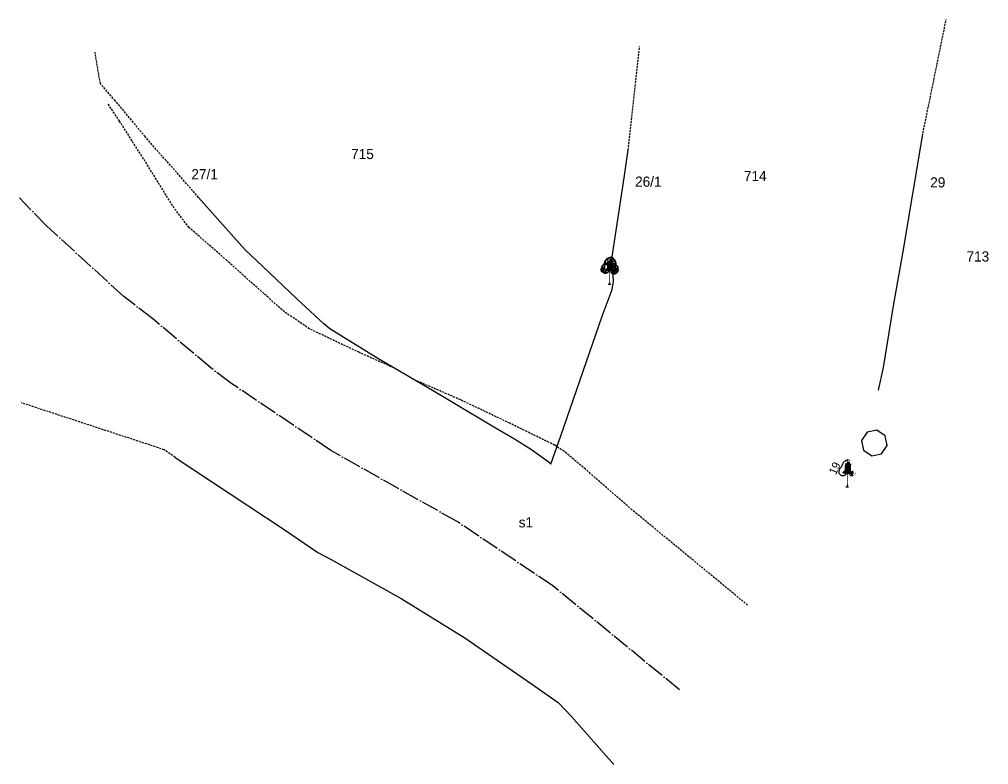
# Model space of a CAD drawing. Header units: millimetres. Extents: x -1419336 to 38707697, y -75591640 to 81.
# Drawn here: x -0.5 to 237.9, y -1361.7 to -1178.4 of the extents above; entities that cross this region are included whole.
import ezdxf

# ---------------------------------------------------------------- set-up
doc = ezdxf.new("R2010")
doc.units = ezdxf.units.MM
for name, pattern in [('04b018', [5.49, 4.32, -0.54, 0.09, -0.54]), ('ACAD_ISO02W100', [15, 12, -3]), ('DASHED', [0.75, 0.5, -0.25])]:
    doc.linetypes.add(name, pattern=pattern)
for name, color, linetype in [('Line_River', 5, 'Continuous'), ('Sym_Traverse_Stone', 5, 'Continuous'), ('Sym_Tree', 92, 'Continuous'), ('Text_Traverse_Stone_No', 1, 'Continuous')]:
    doc.layers.add(name, color=color, linetype=linetype)
for name, color, linetype, lineweight in [('Line_Vahivat', 250, 'ACAD_ISO02W100', 25), ('Poly_Survey_Bndry', 250, 'Continuous', 30), ('Poly_Village_Bndry', 250, 'Continuous', 30), ('Text_Survey_No', 250, 'Continuous', 0)]:
    doc.layers.add(name, color=color, linetype=linetype, lineweight=lineweight)
doc.layers.add('Text_Chalta_No', color=5, linetype='Continuous', lineweight=0, true_color=0x0000ff)
doc.styles.get("Standard").update_dxf_attribs({"font": 'SakalBharati.ttf'})

msp = doc.modelspace()

# ---------------------------------------------------------------- linework, layer by layer
at = {"layer": 'Line_River', "linetype": '04b018'}
msp.add_lwpolyline([(161.85, -1343.31), (130.71, -1317.77), (107.17, -1301.95), (76.06, -1284.41), (51.47, -1267.84), (46.53, -1264.1), (32.28, -1252.03), (25.16, -1246.56), (6.12, -1229.16), (-0.55, -1222.27)], dxfattribs=at)
at = {"layer": 'Line_Vahivat', "linetype": 'DASHED'}
for points in [[(91.59, -1264.14), (83.09, -1260.34), (70.83, -1254.51), (64.64, -1250.33), (50.51, -1237.73), (41.18, -1229.6), (37.51, -1224.78), (30.38, -1213.3), (24.09, -1203.4), (21.21, -1199.1)], [(178.62, -1322.5), (150.15, -1299.03), (138.73, -1289.05), (133.45, -1284.65), (131.12, -1283.14), (120.11, -1277.73), (108.04, -1272.01), (101.26, -1269.06), (96.22, -1266.88)]]:
    msp.add_lwpolyline(points, dxfattribs=at)
at = {"layer": 'Poly_Survey_Bndry', "linetype": 'DASHED'}
for points in [[(221.6, -1207.11), (227.47, -1178.37)], [(149.22, -1210.5), (152.03, -1185.07)], [(43.53, -1222.17), (30.38, -1207.22), (23.04, -1198.36), (19.37, -1194.17), (18.06, -1186.46)], [(37.75, -1286.13), (35.07, -1284.25), (0, -1272.73)]]:
    msp.add_lwpolyline(points, dxfattribs=at)
at = {"layer": 'Poly_Survey_Bndry'}
for points in [[(210.84, -1269.56), (212.08, -1264.01), (214.52, -1248.87), (216.86, -1235.51), (221.6, -1207.11)], [(130.21, -1287.78), (132.63, -1280.8), (142.83, -1251.36), (145.29, -1244.79), (145.61, -1242.76), (145.25, -1236.8), (148.23, -1217.39), (149.22, -1210.5)], [(130.21, -1287.78), (129.83, -1287.5), (125.45, -1284.32), (121.26, -1281.66), (116.19, -1278.67), (105.32, -1272.2), (101.07, -1269.72), (93.34, -1265.2), (87.67, -1261.77), (75.8, -1254.51), (74.35, -1253.31), (67.68, -1247.1), (59.35, -1239.18), (55, -1235.04), (52.84, -1232.69), (43.53, -1222.17)]]:
    msp.add_lwpolyline(points, dxfattribs=at)
at = {"layer": 'Poly_Village_Bndry'}
msp.add_lwpolyline([(37.75, -1286.13), (64.58, -1303.91), (72.84, -1309.53), (76.16, -1311.27), (93.37, -1320.86), (109.06, -1330.52), (119.37, -1337.68), (125.41, -1341.88), (132, -1346.46), (135.28, -1349.86), (145.69, -1361.74)], dxfattribs=at)
at = {"layer": 'Sym_Traverse_Stone'}
msp.add_lwpolyline([(212.94, -1283.24), (212.46, -1280.83), (210.43, -1279.46), (208.02, -1279.93), (206.65, -1281.97), (207.12, -1284.38), (209.16, -1285.75), (211.57, -1285.28)], close=True, dxfattribs=at)
at = {"layer": 'Sym_Tree'}
for p, q in [((144.91, -1236.94), (144.68, -1236.96)), ((144.33, -1243.54), (144.96, -1243.54)), ((203.39, -1286.76), (203.17, -1286.78)), ((202.81, -1293.36), (203.45, -1293.36))]:
    msp.add_line(p, q, dxfattribs=at)
at = {"layer": 'Sym_Tree', "color": 82, "const_width": 0.8}
for points in [[(144.37, -1240.31), (144.47, -1237.77)], [(144.46, -1240.33), (144.56, -1237.78)], [(144.79, -1239.95), (144.89, -1237.4)], [(145.12, -1240.38), (145.22, -1237.83)], [(143.73, -1239.73), (144.06, -1240.2)], [(144.23, -1239.84), (144.57, -1240.31)], [(146.01, -1239.95), (145.53, -1240.27)], [(145.64, -1239.75), (145.97, -1240.22)], [(202.86, -1290.13), (202.95, -1287.59)], [(202.94, -1290.15), (203.04, -1287.6)], [(203.28, -1289.77), (203.38, -1287.22)], [(203.6, -1290.2), (203.7, -1287.65)], [(202.21, -1289.54), (202.55, -1290.02)], [(202.72, -1289.66), (203.05, -1290.13)], [(204.5, -1289.77), (204.01, -1290.09)], [(204.13, -1289.57), (204.46, -1290.04)]]:
    msp.add_lwpolyline(points, dxfattribs=at)
at = {"layer": 'Sym_Tree', "color": 34}
for points in [[(144.68, -1243.54, 0.48, 0.16, 0), (144.68, -1242.9, 0.16, 0.16, 0), (144.68, -1240.29, 0.16, 0.16, 0)], [(203.17, -1293.36, 0.48, 0.16, 0), (203.17, -1292.72, 0.16, 0.16, 0), (203.17, -1290.11, 0.16, 0.16, 0)]]:
    msp.add_lwpolyline(points, format="xyseb", dxfattribs=at)
at = {"layer": 'Sym_Tree', "color": 82}
for points in [[(144.47, -1240.4), (144.32, -1240.56), (144.09, -1240.8), (143.66, -1240.9), (143.28, -1240.88), (142.95, -1240.56), (142.5, -1240.17), (142.71, -1239.58), (142.71, -1239), (143.39, -1238.66), (143.4, -1237.86), (143.91, -1237.35), (144.31, -1237), (144.59, -1236.97), (144.68, -1236.96)], [(202.95, -1290.22), (202.8, -1290.38), (202.58, -1290.62), (202.15, -1290.72), (201.77, -1290.7), (201.44, -1290.38), (200.99, -1289.99), (201.19, -1289.4), (201.2, -1288.82), (201.87, -1288.48), (201.89, -1287.68), (202.4, -1287.17), (202.79, -1286.82), (203.07, -1286.78), (203.17, -1286.78)]]:
    msp.add_open_spline(points, degree=3, knots=[0, 0, 0, 0, 0.357151, 0.545743, 0.741494, 0.970117, 1.319935, 1.641608, 1.935314, 2.250626, 2.755061, 3.137005, 3.457298, 3.618487, 3.618487, 3.618487, 3.618487], dxfattribs=at)
at = {"layer": 'Sym_Tree', "color": 82, "start_tangent": (144.682092, -1243.540686), "end_tangent": (144.682092, -1243.540686)}
msp.add_spline([(144.91, -1240.4), (145.33, -1240.86), (145.64, -1240.99), (145.99, -1240.99), (146.34, -1240.79), (146.78, -1240.36), (146.79, -1239.8), (146.73, -1239.28), (146.38, -1238.85), (146.17, -1237.99), (145.82, -1237.42), (145.4, -1237.04), (144.91, -1236.94)], degree=3, dxfattribs=at)
at = {"layer": 'Sym_Tree', "color": 82}
for points in [[(143.7, -1237.55), (143.54, -1237.82), (143.46, -1238.1), (143.4, -1238.35)], [(144.69, -1236.96), (143.99, -1237.29), (143.7, -1237.55), (143.54, -1237.82)], [(143.61, -1237.85), (143.57, -1237.84), (143.85, -1237.46), (143.99, -1237.29)], [(143.79, -1237.55), (143.76, -1237.51), (143.68, -1237.65), (143.7, -1237.69)], [(143.68, -1237.65), (143.7, -1237.69), (143.73, -1237.6), (143.79, -1237.55)], [(143.85, -1237.46), (143.99, -1237.29), (143.7, -1237.55), (143.85, -1237.46)], [(143.81, -1237.94), (143.7, -1237.69), (143.77, -1237.55), (144.1, -1237.35)], [(143.7, -1237.55), (143.85, -1237.46), (143.79, -1237.55), (143.76, -1237.51)], [(143.73, -1237.6), (143.79, -1237.55), (144.69, -1236.96), (144.49, -1236.98)], [(143.77, -1237.55), (144.1, -1237.35), (144.13, -1237.8), (143.78, -1237.63)], [(144.03, -1237.39), (144.1, -1237.35), (143.78, -1237.63), (143.78, -1237.58)], [(143.79, -1237.72), (144.13, -1237.8), (144.1, -1237.35), (144.81, -1237.07)], [(144.06, -1237.33), (143.88, -1237.44), (143.79, -1237.55), (144.06, -1237.33)], [(144.1, -1237.35), (143.88, -1237.44), (143.83, -1237.59), (143.87, -1237.62)], [(143.83, -1237.59), (143.87, -1237.62), (144.03, -1237.39), (144.1, -1237.35)], [(144.1, -1237.35), (144.81, -1237.07), (144.1, -1237.35), (143.88, -1237.44)], [(143.99, -1237.29), (144.28, -1237.16), (144.06, -1237.33), (143.88, -1237.44)], [(144.28, -1237.16), (144.31, -1237.05), (144.14, -1237.16), (143.99, -1237.29)], [(144.14, -1237.16), (143.99, -1237.29), (144.28, -1237.16), (144.17, -1237.16)], [(144.28, -1237.16), (144.17, -1237.16), (143.99, -1237.29), (144.28, -1237.16)], [(145.13, -1236.96), (144.56, -1237.34), (144.1, -1237.35), (144.69, -1236.96)], [(144.1, -1237.35), (144.69, -1236.96), (144.88, -1236.96), (144.76, -1237.1)], [(144.69, -1236.96), (144.49, -1236.98), (144.31, -1237.05), (144.14, -1237.16)], [(144.31, -1237.05), (144.14, -1237.16), (144.41, -1237.02), (144.49, -1236.98)], [(144.45, -1237.01), (144.41, -1237.02), (144.14, -1237.16), (144.28, -1237.16)], [(144.45, -1237.01), (144.28, -1237.16), (144.29, -1237.09), (144.14, -1237.16)], [(144.14, -1237.16), (144.28, -1237.16), (144.39, -1237.04), (144.41, -1237.03)], [(144.29, -1237.09), (144.14, -1237.16), (144.28, -1237.16), (144.31, -1237.05)], [(144.24, -1237.55), (144.51, -1237.33), (145.13, -1236.96), (145.29, -1237.82)], [(144.54, -1237.4), (144.56, -1237.34), (144.24, -1237.55), (144.51, -1237.33)], [(144.39, -1237.04), (144.39, -1237.04), (144.45, -1237.01), (144.28, -1237.16)], [(144.39, -1237.04), (144.41, -1237.03), (144.3, -1237.05), (144.28, -1237.16)], [(144.3, -1237.05), (144.28, -1237.16), (144.41, -1237.03), (144.37, -1237.05)], [(144.41, -1237.02), (144.49, -1236.98), (144.3, -1237.05), (144.49, -1236.98)], [(144.3, -1237.05), (144.49, -1236.98), (144.45, -1237.01), (144.41, -1237.02)], [(144.41, -1237.03), (144.37, -1237.05), (144.39, -1237.04)], [(145.13, -1236.96), (145.29, -1237.82), (144.57, -1237.8), (144.54, -1237.35)], [(145.49, -1237.09), (145.32, -1237.01), (144.54, -1237.35), (144.55, -1237.39)], [(144.54, -1237.35), (144.55, -1237.39), (144.56, -1237.34)], [(144.56, -1237.34), (144.56, -1237.34), (144.54, -1237.4), (144.56, -1237.34)], [(144.57, -1237.8), (144.54, -1237.35), (145.29, -1237.82), (144.57, -1237.8)], [(144.69, -1236.96), (144.91, -1236.94), (145.13, -1236.96), (144.56, -1237.34)], [(144.88, -1236.96), (144.76, -1237.1), (144.62, -1237.14), (144.73, -1237.04)], [(144.62, -1237.14), (144.73, -1237.04), (144.76, -1237.1), (144.62, -1237.14)], [(144.76, -1237.1), (144.62, -1237.14), (144.65, -1237.08), (144.73, -1237.04)], [(144.63, -1237.14), (144.65, -1237.08), (144.73, -1237.04), (144.68, -1236.96)], [(144.73, -1237.04), (144.68, -1236.96), (144.88, -1236.96), (144.73, -1237.04)], [(144.88, -1236.96), (144.73, -1237.04), (144.91, -1236.94), (145.13, -1236.96)], [(145.94, -1237.66), (145.7, -1237.41), (145.13, -1236.96), (144.85, -1237.79)], [(145.13, -1236.96), (144.85, -1237.79), (145.58, -1237.87), (145.66, -1237.42)], [(145.58, -1237.87), (145.66, -1237.42), (144.85, -1237.79), (145.58, -1237.87)], [(144.95, -1237.06), (144.88, -1237.01), (145.06, -1237.1), (144.88, -1237.01)], [(145.06, -1237.1), (144.88, -1237.01), (144.91, -1237.04), (144.95, -1237.06)], [(144.91, -1236.94), (145.13, -1236.96), (145.39, -1237.06), (145.32, -1237.01)], [(144.96, -1237.06), (144.99, -1237.09), (144.97, -1237.08)], [(145.92, -1237.83), (145.58, -1237.87), (145.66, -1237.42), (144.99, -1237.05)], [(145.66, -1237.42), (144.99, -1237.05), (145.66, -1237.42), (145.87, -1237.54)], [(145.13, -1236.96), (145.78, -1237.38), (146.03, -1237.67), (146.16, -1237.96)], [(145.99, -1237.71), (145.94, -1237.66), (145.13, -1236.96), (145.32, -1237.01)], [(145.13, -1236.96), (145.32, -1237.01), (145.5, -1237.1), (145.65, -1237.23)], [(145.5, -1237.1), (145.65, -1237.23), (145.39, -1237.06), (145.32, -1237.01)], [(145.35, -1237.04), (145.39, -1237.06), (145.65, -1237.23), (145.51, -1237.21)], [(145.41, -1237.08), (145.41, -1237.08), (145.35, -1237.04), (145.51, -1237.21)], [(145.35, -1237.04), (145.51, -1237.21), (145.51, -1237.14), (145.65, -1237.23)], [(145.65, -1237.23), (145.51, -1237.21), (145.41, -1237.08), (145.4, -1237.06)], [(145.41, -1237.08), (145.4, -1237.06), (145.5, -1237.1), (145.51, -1237.21)], [(145.5, -1237.1), (145.51, -1237.21), (145.4, -1237.06), (145.43, -1237.09)], [(145.51, -1237.14), (145.65, -1237.23), (145.51, -1237.21), (145.49, -1237.09)], [(145.51, -1237.21), (145.49, -1237.09), (145.65, -1237.23), (145.78, -1237.38)], [(145.65, -1237.23), (145.78, -1237.38), (145.51, -1237.21), (145.62, -1237.22)], [(145.51, -1237.21), (145.62, -1237.22), (145.78, -1237.38), (145.51, -1237.21)], [(145.78, -1237.38), (145.51, -1237.21), (145.7, -1237.41), (145.87, -1237.54)], [(145.96, -1237.66), (145.66, -1237.42), (145.58, -1237.87), (145.94, -1237.74)], [(145.87, -1238.04), (146.01, -1237.81), (145.96, -1237.66), (145.66, -1237.42)], [(145.66, -1237.42), (145.87, -1237.54), (145.9, -1237.69), (145.85, -1237.72)], [(145.9, -1237.69), (145.85, -1237.72), (145.72, -1237.48), (145.66, -1237.42)], [(145.72, -1237.48), (145.66, -1237.42), (145.94, -1237.74), (145.95, -1237.69)], [(145.7, -1237.41), (145.87, -1237.54), (145.94, -1237.66), (145.7, -1237.41)], [(146.08, -1237.98), (146.12, -1237.97), (145.89, -1237.56), (145.78, -1237.38)], [(145.89, -1237.56), (145.78, -1237.38), (146.03, -1237.67), (145.89, -1237.56)], [(146.03, -1237.67), (145.89, -1237.56), (145.94, -1237.66), (145.98, -1237.63)], [(142.86, -1239.2), (142.7, -1239.4), (142.6, -1239.98), (143.41, -1240.05)], [(142.66, -1239.8), (142.6, -1239.98), (142.7, -1239.4), (142.63, -1239.8)], [(142.66, -1239.8), (142.66, -1239.8), (142.66, -1239.8), (142.6, -1239.98)], [(142.63, -1240.16), (142.69, -1240.22), (142.7, -1239.4), (142.77, -1239.47)], [(142.7, -1239.4), (142.63, -1239.8), (142.77, -1239.47), (142.78, -1239.44)], [(142.7, -1239.4), (142.77, -1239.47), (142.66, -1239.8)], [(142.82, -1239.03), (142.75, -1239.16), (142.72, -1239.3), (142.7, -1239.4)], [(142.99, -1239.04), (143.01, -1239.62), (142.7, -1239.39), (143.01, -1239.62)], [(142.72, -1239.3), (142.7, -1239.4), (142.88, -1239.48), (143.06, -1239.12)], [(142.7, -1239.39), (143.01, -1239.62), (143.17, -1239.21), (143.06, -1239.12)], [(142.82, -1239.23), (142.82, -1239.23), (142.86, -1239.2), (142.7, -1239.4)], [(142.76, -1239.26), (142.73, -1239.28), (142.72, -1239.31), (142.81, -1239.21)], [(142.72, -1239.31), (142.81, -1239.21), (142.81, -1239.21)], [(142.82, -1239.23), (142.73, -1239.28), (142.79, -1239.25), (142.78, -1239.14)], [(142.79, -1239.25), (142.78, -1239.14), (142.76, -1239.26), (142.73, -1239.28)], [(142.75, -1239.34), (142.75, -1239.34), (142.82, -1239.23), (142.73, -1239.28)], [(143.05, -1238.96), (142.98, -1238.97), (142.82, -1239.03), (142.75, -1239.16)], [(142.97, -1239.06), (142.89, -1239.05), (142.78, -1239.14), (142.75, -1239.34)], [(142.78, -1239.14), (142.75, -1239.34), (142.83, -1239.21), (142.86, -1239.11)], [(142.83, -1239.28), (142.83, -1239.21), (142.75, -1239.34)], [(142.81, -1239.5), (142.84, -1239.44), (142.76, -1240.37), (142.9, -1240.46)], [(142.8, -1239.39), (143.17, -1239.3), (142.81, -1239.35), (142.77, -1239.47)], [(142.81, -1239.35), (142.77, -1239.47), (142.8, -1239.66), (142.88, -1239.52)], [(142.77, -1239.47), (142.78, -1239.44), (143.41, -1240.05), (143.26, -1239.91)], [(142.86, -1239.11), (142.89, -1239.05), (142.78, -1239.14), (142.82, -1239.03)], [(142.78, -1239.14), (142.82, -1239.03), (142.83, -1239.28), (142.83, -1239.21)], [(142.88, -1239.52), (142.89, -1239.58), (142.8, -1239.39), (143.17, -1239.3)], [(142.8, -1239.66), (142.88, -1239.52), (142.81, -1239.5), (142.84, -1239.44)], [(142.81, -1239.21), (142.81, -1239.21), (142.82, -1239.23)], [(142.92, -1239.06), (143.48, -1238.87), (142.82, -1239.02), (142.88, -1238.97)], [(142.82, -1239.02), (142.88, -1238.97), (142.93, -1238.93), (142.99, -1238.87)], [(142.97, -1239.1), (142.83, -1239.21), (143.03, -1239.07), (142.99, -1239.04)], [(142.83, -1239.21), (142.86, -1239.11), (142.97, -1239.06)], [(142.88, -1239.48), (143.06, -1239.12), (142.97, -1239.1), (142.83, -1239.21)], [(142.97, -1239.06), (142.97, -1239.06), (142.86, -1239.11), (142.89, -1239.05)], [(143.01, -1239.62), (143.01, -1239.62), (142.94, -1239.83), (142.88, -1239.48)], [(142.94, -1239.83), (142.88, -1239.48), (143.26, -1239.91), (143, -1239.66)], [(143.03, -1239.64), (142.89, -1239.58), (142.88, -1239.52), (142.89, -1239.58)], [(142.99, -1238.88), (142.93, -1238.93), (142.89, -1238.97), (142.96, -1238.95)], [(142.89, -1238.97), (142.96, -1238.95), (142.98, -1238.97), (143.05, -1238.96)], [(143.01, -1239.05), (143.07, -1239.01), (142.97, -1239.06), (142.89, -1239.05)], [(143, -1239.66), (143.07, -1239.69), (143.03, -1239.64), (142.89, -1239.58)], [(143.03, -1239.07), (142.99, -1239.04), (142.92, -1239.06), (143.48, -1238.87)], [(142.93, -1238.93), (142.99, -1238.87), (143.05, -1238.83), (143.07, -1238.94)], [(143.05, -1238.83), (143.07, -1238.94), (142.98, -1238.97), (142.93, -1238.93)], [(142.98, -1238.97), (142.93, -1238.93), (142.99, -1238.87), (143, -1238.93)], [(142.93, -1238.93), (142.99, -1238.93), (142.99, -1238.88), (142.93, -1238.93)], [(142.99, -1238.93), (142.99, -1238.93), (142.93, -1238.93), (142.99, -1238.93)], [(143.02, -1238.89), (142.96, -1238.95), (143.16, -1238.72)], [(143.07, -1238.94), (142.99, -1238.93), (143.02, -1238.89), (142.96, -1238.95)], [(142.98, -1238.97), (143.05, -1238.96), (143.07, -1238.94), (142.99, -1238.93)], [(143.05, -1238.96), (143.05, -1238.96), (143.05, -1238.96), (142.98, -1238.97)], [(142.99, -1238.87), (143, -1238.93), (142.99, -1238.88), (143.02, -1238.89)], [(142.99, -1238.88), (143.02, -1238.89), (142.99, -1238.93)], [(143.17, -1239.21), (143.08, -1239.01), (142.99, -1239.04), (143.01, -1239.62)], [(143.08, -1239.01), (143.08, -1239.12), (142.99, -1239.04), (143.08, -1239.01)], [(142.99, -1239.04), (143.08, -1239.01), (143.07, -1239.11), (143, -1239.07)], [(143.07, -1239.11), (143, -1239.07), (143.07, -1239.11), (143.08, -1239.02)], [(143.14, -1239.29), (143.05, -1239.25), (143.14, -1239.29), (143, -1239.24)], [(143.14, -1239.29), (143, -1239.24), (143.14, -1239.29), (143.01, -1239.62)], [(143.31, -1239.48), (143.09, -1239.7), (143, -1239.66), (143.07, -1239.69)], [(143.26, -1239.91), (143, -1239.66), (143.01, -1239.62), (143.26, -1239.78)], [(143.65, -1238.79), (143.54, -1239.95), (143.01, -1239.62), (143.29, -1239.05)], [(143.54, -1239.95), (143.01, -1239.62), (143.05, -1238.96), (143.29, -1238.91)], [(143.07, -1239.11), (143.08, -1239.02), (143.01, -1239.05), (143.07, -1239.01)], [(143.01, -1239.62), (143.29, -1239.05), (143.25, -1239.85), (143.25, -1240.17)], [(143.14, -1239.29), (143.01, -1239.62), (143.07, -1239.13), (143.17, -1239.21)], [(143.17, -1239.21), (143.24, -1239.33), (143.01, -1239.62), (143.17, -1239.3)], [(143.01, -1239.62), (143.17, -1239.3), (143.14, -1239.29), (143.05, -1239.25)], [(143.01, -1239.62), (143.01, -1239.62), (143.31, -1239.48), (143.09, -1239.7)], [(143.41, -1240.05), (143.26, -1239.91), (143.52, -1239.49), (143.01, -1239.62)], [(143.52, -1239.49), (143.01, -1239.62), (143.01, -1239.62)], [(143.01, -1239.62), (143.26, -1239.78), (143.01, -1239.62), (143.17, -1239.61)], [(143.01, -1239.62), (143.17, -1239.61), (143.01, -1239.62)], [(143.54, -1239.95), (143.25, -1239.85), (143.54, -1239.95), (143.01, -1239.62)], [(143.31, -1238.78), (143.3, -1238.64), (143.05, -1238.96)], [(143.05, -1238.83), (143.05, -1238.85), (143.16, -1238.72), (143.3, -1238.64)], [(143.16, -1238.72), (143.3, -1238.64), (143.05, -1238.96), (143.05, -1238.85)], [(143.05, -1238.96), (143.05, -1238.85), (143.12, -1238.93), (143.3, -1238.64)], [(143.16, -1238.72), (143.16, -1238.72), (143.05, -1238.83), (143.05, -1238.85)], [(143.05, -1238.96), (143.29, -1238.91), (143.46, -1238.76), (143.29, -1238.91)], [(143.05, -1238.96), (143.05, -1238.96), (143.05, -1238.96)], [(143.05, -1238.96), (143.05, -1238.96), (143.05, -1238.96)], [(143.17, -1239.21), (143.06, -1239.12), (143.17, -1239.21), (143.05, -1239.25)], [(143.17, -1239.21), (143.05, -1239.25), (143.17, -1239.21), (143.24, -1239.33)], [(143.07, -1239.13), (143.12, -1239.09), (143.08, -1239.01), (143.08, -1239.12)], [(143.07, -1239.13), (143.17, -1239.21), (143.07, -1239.13), (143.12, -1239.09)], [(143.28, -1238.94), (143.29, -1239.05), (143.17, -1239.21), (143.08, -1239.01)], [(143.12, -1238.93), (143.3, -1238.64), (143.31, -1238.78), (143.42, -1238.78)], [(143.3, -1238.84), (143.31, -1238.78), (143.12, -1238.93), (143.3, -1238.84)], [(143.12, -1238.93), (143.3, -1238.84), (143.31, -1238.78), (143.13, -1238.9)], [(143.31, -1238.78), (143.13, -1238.9), (143.3, -1238.84), (143.31, -1238.78)], [(143.16, -1238.72), (143.3, -1238.64), (143.4, -1238.35), (143.37, -1238.35)], [(143.29, -1238.54), (143.29, -1238.54), (143.16, -1238.72), (143.3, -1238.64)], [(143.29, -1239.05), (143.28, -1238.94), (143.19, -1239.25), (143.17, -1239.21)], [(143.19, -1239.25), (143.17, -1239.21), (143.33, -1239.21), (143.28, -1239.27)], [(143.24, -1239.33), (143.28, -1239.27), (143.29, -1239.05), (143.28, -1238.94)], [(143.27, -1239.41), (143.36, -1239.46), (143.24, -1239.33), (143.28, -1239.27)], [(143.25, -1239.85), (143.25, -1240.17), (143.25, -1240.17), (143.52, -1240.19)], [(143.25, -1240.17), (143.52, -1240.19), (143.54, -1239.95), (143.25, -1239.85)], [(143.31, -1239.48), (143.27, -1239.41), (143.28, -1239.27), (143.36, -1239.46)], [(143.41, -1239.27), (143.28, -1239.27), (143.27, -1239.41), (143.36, -1239.46)], [(143.54, -1239.95), (143.38, -1239.97), (143.31, -1239.48), (143.27, -1239.41)], [(143.33, -1239.21), (143.29, -1239.05), (143.29, -1239.05), (143.28, -1238.94)], [(143.29, -1239.05), (143.28, -1238.94), (143.28, -1238.94), (143.38, -1238.95)], [(143.28, -1238.94), (143.38, -1238.95), (143.28, -1238.94), (143.29, -1239.05)], [(143.33, -1239.21), (143.28, -1239.27), (143.54, -1239.95), (143.38, -1239.97)], [(143.28, -1239.27), (143.36, -1239.46), (143.28, -1239.27), (143.36, -1239.46)], [(143.28, -1239.27), (143.36, -1239.46), (143.41, -1239.27), (143.28, -1239.27)], [(143.46, -1238.76), (143.29, -1238.91), (143.29, -1239.05), (143.29, -1238.91)], [(143.65, -1238.79), (143.46, -1238.76), (143.33, -1239.21), (143.29, -1239.05)], [(143.29, -1239.05), (143.29, -1238.91), (143.31, -1238.78)], [(143.31, -1238.78), (143.31, -1238.78), (143.31, -1238.78), (143.3, -1238.64)], [(143.3, -1238.84), (143.31, -1238.78), (143.33, -1238.68), (143.3, -1238.64)], [(143.31, -1238.78), (143.42, -1238.78), (143.3, -1238.84), (143.31, -1238.78)], [(143.6, -1238.15), (143.4, -1238.35), (143.46, -1238.76), (143.31, -1238.78)], [(143.4, -1238.35), (143.37, -1238.35), (143.35, -1238.44), (143.31, -1238.49)], [(143.31, -1238.61), (143.33, -1238.68), (143.4, -1238.35), (143.45, -1238.53)], [(143.35, -1238.44), (143.31, -1238.49), (143.31, -1238.61), (143.33, -1238.68)], [(143.46, -1238.76), (143.31, -1238.78), (143.74, -1238.8), (144.21, -1238.8)], [(143.31, -1238.78), (143.31, -1238.78), (143.31, -1238.78)], [(143.32, -1238.56), (143.33, -1238.68), (143.48, -1238.1), (143.5, -1238.04)], [(143.35, -1238.44), (143.4, -1238.35), (143.32, -1238.56), (143.33, -1238.68)], [(143.4, -1238.35), (143.45, -1238.53), (143.35, -1238.44), (143.4, -1238.35)], [(143.43, -1238.18), (143.37, -1238.35), (143.61, -1237.85), (143.57, -1237.84)], [(143.48, -1237.96), (143.43, -1238.11), (143.43, -1238.18), (143.37, -1238.35)], [(143.46, -1238.1), (143.48, -1238.05), (143.37, -1238.35), (143.4, -1238.35)], [(143.42, -1238.27), (143.37, -1238.35), (143.43, -1238.11), (143.48, -1238.1)], [(143.41, -1238.3), (143.44, -1238.2), (143.42, -1238.27), (143.37, -1238.35)], [(143.37, -1238.35), (143.4, -1238.35), (143.42, -1238.29), (143.42, -1238.27)], [(143.81, -1237.94), (143.57, -1237.84), (143.6, -1238.15), (143.4, -1238.35)], [(143.46, -1238.1), (143.4, -1238.35), (143.76, -1238.21), (143.81, -1237.94)], [(143.45, -1238.12), (143.48, -1237.96), (143.41, -1238.3), (143.44, -1238.2)], [(143.42, -1238.29), (143.42, -1238.27), (143.44, -1238.2), (143.48, -1238.05)], [(143.43, -1238.11), (143.48, -1238.1), (143.48, -1237.96), (143.43, -1238.11)], [(143.48, -1237.95), (143.54, -1237.82), (143.45, -1238.12), (143.48, -1237.96)], [(143.48, -1238.1), (143.5, -1238.04), (143.46, -1238.1), (143.48, -1238.05)], [(143.46, -1238.76), (143.98, -1238.71), (143.6, -1238.15), (143.84, -1238.51)], [(143.6, -1238.15), (143.84, -1238.51), (143.98, -1238.71), (143.46, -1238.76)], [(144.05, -1238.37), (143.98, -1238.71), (143.46, -1238.76), (143.98, -1238.71)], [(143.98, -1238.71), (143.46, -1238.76), (143.74, -1238.8)], [(143.65, -1238.79), (143.92, -1238.95), (143.65, -1238.79), (143.46, -1238.76)], [(143.81, -1237.94), (143.67, -1237.62), (143.54, -1237.82), (143.48, -1238.05)], [(143.54, -1237.82), (143.48, -1238.05), (143.6, -1238.15), (143.81, -1237.94)], [(143.48, -1238.05), (143.52, -1237.9), (143.54, -1237.82), (143.52, -1237.9)], [(143.54, -1237.82), (143.52, -1237.9), (143.48, -1237.95), (143.54, -1237.82)], [(143.48, -1237.95), (143.48, -1237.95), (143.48, -1238.05), (143.52, -1237.9)], [(143.6, -1238.15), (143.81, -1237.94), (143.81, -1237.94), (143.57, -1237.84)], [(144.11, -1238.17), (144.46, -1238.17), (144.05, -1238.37), (143.6, -1238.15)], [(144.05, -1238.37), (143.6, -1238.15), (144.05, -1238.37), (143.98, -1238.71)], [(143.92, -1238.95), (143.96, -1238.8), (143.65, -1238.79), (143.92, -1238.95)], [(143.76, -1238.21), (143.81, -1237.94), (143.81, -1237.94), (143.67, -1237.62)], [(143.78, -1237.63), (143.72, -1237.65), (143.7, -1237.69), (143.78, -1237.63)], [(143.7, -1237.69), (143.78, -1237.63), (144.53, -1237.97), (144.8, -1238.08)], [(143.78, -1237.63), (143.78, -1237.58), (143.78, -1237.63), (143.72, -1237.65)], [(143.74, -1238.8), (144.21, -1238.8), (144.73, -1238.45), (144.83, -1238.1)], [(143.74, -1238.8), (143.74, -1238.8), (143.92, -1238.95), (143.96, -1238.8)], [(144.13, -1237.8), (143.78, -1237.63), (143.79, -1237.72), (144.13, -1237.8)], [(145.27, -1239.52), (144.22, -1239.56), (144.09, -1238.79), (143.98, -1239.95)], [(144.11, -1238.17), (144.05, -1238.37), (144.05, -1238.37), (144.11, -1238.17)], [(144.53, -1237.97), (144.8, -1238.08), (144.11, -1238.17), (144.46, -1238.17)], [(145.29, -1237.82), (144.57, -1237.8), (144.26, -1237.94), (144.15, -1237.69)], [(144.49, -1238.37), (144.55, -1238.17), (145.27, -1239.52), (144.22, -1239.56)], [(145.29, -1237.82), (144.57, -1237.8), (144.55, -1238.17), (144.49, -1238.37)], [(145.18, -1238.45), (145.27, -1238.1), (145.29, -1237.82), (144.57, -1237.8)], [(145.58, -1238.44), (145.55, -1238.24), (144.66, -1239.48), (145.7, -1239.66)], [(144.66, -1239.48), (145.7, -1239.66), (145.92, -1238.9), (145.88, -1240.07)], [(144.89, -1238.43), (144.84, -1238.07), (144.85, -1237.79), (145.58, -1237.87)], [(145.84, -1238.91), (145.37, -1238.85), (144.89, -1238.43), (144.84, -1238.07)], [(144.85, -1237.79), (145.58, -1237.87), (145.55, -1238.24), (145.58, -1238.44)], [(144.85, -1237.79), (145.58, -1237.87), (145.87, -1238.04), (146.01, -1237.81)], [(146.01, -1237.81), (145.94, -1237.74), (145.15, -1237.98), (144.87, -1238.06)], [(145.15, -1237.98), (144.87, -1238.06), (145.55, -1238.24), (145.2, -1238.19)], [(145.39, -1238.91), (145.39, -1238.91), (145.19, -1239.04), (145.17, -1238.88)], [(145.55, -1238.24), (145.2, -1238.19), (145.58, -1238.44), (146.05, -1238.28)], [(146.11, -1238.9), (146.27, -1238.94), (145.84, -1238.91), (145.37, -1238.85)], [(145.55, -1238.24), (145.58, -1238.44), (145.58, -1238.44), (145.55, -1238.24)], [(145.58, -1237.87), (145.94, -1237.74), (145.92, -1237.83), (145.58, -1237.87)], [(145.58, -1238.44), (146.05, -1238.28), (145.58, -1238.44), (145.61, -1238.79)], [(145.58, -1238.44), (145.61, -1238.79), (146.11, -1238.9), (145.61, -1238.79)], [(146.11, -1238.9), (145.61, -1238.79), (146.05, -1238.28), (145.77, -1238.6)], [(146.05, -1238.28), (145.77, -1238.6), (145.61, -1238.79), (146.11, -1238.9)], [(145.61, -1238.79), (146.11, -1238.9), (145.84, -1238.91)], [(145.63, -1239.04), (145.62, -1238.88), (145.92, -1238.9), (145.63, -1239.04)], [(145.92, -1238.9), (145.63, -1239.04), (145.92, -1238.9), (146.11, -1238.9)], [(145.71, -1237.96), (145.73, -1238.04), (145.76, -1238.1), (145.71, -1237.96)], [(145.89, -1238.32), (145.87, -1238.04), (145.87, -1238.04), (146.06, -1237.74)], [(145.87, -1238.04), (146.06, -1237.74), (146.16, -1237.96), (146.18, -1238.2)], [(146.16, -1237.96), (146.18, -1238.2), (146.05, -1238.28), (145.87, -1238.04)], [(146.05, -1238.28), (145.87, -1238.04), (145.87, -1238.04), (146.12, -1237.97)], [(145.87, -1238.04), (146.12, -1237.97), (146.05, -1238.28), (146.22, -1238.5)], [(146.2, -1238.24), (146.22, -1238.5), (145.89, -1238.32), (145.87, -1238.04)], [(145.92, -1238.9), (145.88, -1240.07), (146.45, -1239.81), (146.25, -1239.22)], [(145.88, -1240.07), (146.45, -1239.81), (146.49, -1239.15), (146.27, -1239.07)], [(146.19, -1239.36), (146.23, -1239.43), (145.88, -1240.07), (146.04, -1240.11)], [(145.88, -1240.07), (146.04, -1240.11), (146.17, -1239.64), (146.22, -1239.57)], [(145.88, -1240.07), (146.19, -1240.02), (145.88, -1240.07), (146.45, -1239.81)], [(145.92, -1238.9), (146.11, -1238.9), (146.19, -1239.36), (146.25, -1239.22)], [(145.94, -1237.66), (145.98, -1237.63), (146.03, -1237.78), (146.01, -1237.81)], [(146.03, -1237.78), (146.01, -1237.81), (145.99, -1237.71), (145.94, -1237.66)], [(145.94, -1237.74), (145.95, -1237.69), (145.94, -1237.74), (146, -1237.77)], [(145.94, -1237.74), (146, -1237.77), (146.01, -1237.81), (145.94, -1237.74)], [(146, -1240.19), (146.17, -1240.07), (145.96, -1239.61), (146.45, -1239.81)], [(145.96, -1239.61), (146.45, -1239.81), (146.45, -1239.81)], [(146.66, -1239.42), (146.79, -1239.64), (146.81, -1240.22), (146, -1240.19)], [(146.71, -1239.69), (146.7, -1239.67), (146, -1240.19), (146.17, -1240.07)], [(146.03, -1237.67), (146.16, -1237.96), (146.2, -1238.24), (146.22, -1238.5)], [(146.05, -1238.28), (146.22, -1238.5), (146.11, -1238.9), (146.27, -1238.94)], [(146.22, -1238.33), (146.26, -1238.51), (146.08, -1237.98), (146.12, -1237.97)], [(146.5, -1239.26), (146.54, -1239.24), (146.61, -1239.27), (146.08, -1239.01)], [(146.61, -1239.27), (146.08, -1239.01), (146.71, -1239.25), (146.66, -1239.18)], [(146.23, -1239.43), (146.12, -1239.61), (146.1, -1239.41), (146.23, -1239.43)], [(146.1, -1239.41), (146.23, -1239.43), (146.22, -1239.57), (146.12, -1239.61)], [(146.49, -1239.15), (146.27, -1239.07), (146.11, -1238.9), (146.27, -1239.07)], [(146.11, -1238.9), (146.27, -1239.07), (146.25, -1239.22), (146.27, -1239.07)], [(146.17, -1239.64), (146.22, -1239.57), (146.23, -1239.43), (146.12, -1239.61)], [(146.23, -1239.43), (146.12, -1239.61), (146.23, -1239.43), (146.12, -1239.61)], [(146.22, -1239.57), (146.12, -1239.61), (146.27, -1239.5), (146.23, -1239.43)], [(146.43, -1239.11), (146.29, -1238.8), (146.27, -1238.94), (146.15, -1238.93)], [(146.27, -1238.94), (146.15, -1238.93), (146.26, -1239), (146.27, -1238.94)], [(146.45, -1239.81), (146.25, -1239.22), (146.19, -1240.02), (146.15, -1240.33)], [(146.18, -1238.2), (146.17, -1238.04), (146.16, -1237.96), (146.17, -1238.04)], [(146.2, -1238.1), (146.16, -1237.96), (146.2, -1238.27), (146.2, -1238.11)], [(146.28, -1238.72), (146.26, -1238.84), (146.17, -1238.25), (146.16, -1238.19)], [(146.17, -1238.25), (146.16, -1238.19), (146.2, -1238.24), (146.18, -1238.2)], [(146.28, -1238.77), (146.26, -1238.84), (146.22, -1238.5), (146.16, -1238.67)], [(146.22, -1238.5), (146.16, -1238.67), (146.27, -1238.6), (146.22, -1238.5)], [(146.2, -1238.1), (146.2, -1238.1), (146.18, -1238.2), (146.17, -1238.04)], [(146.22, -1238.26), (146.17, -1238.25), (146.2, -1238.11), (146.22, -1238.26)], [(146.21, -1238.42), (146.26, -1238.51), (146.22, -1238.26), (146.17, -1238.25)], [(146.25, -1239.22), (146.27, -1239.1), (146.27, -1239.1), (146.17, -1239.1)], [(146.27, -1239.1), (146.17, -1239.1), (146.27, -1239.1), (146.25, -1239.22)], [(146.45, -1239.81), (146.45, -1239.81), (146.17, -1239.64), (146.36, -1239.88)], [(146.17, -1239.64), (146.36, -1239.88), (146.46, -1239.85), (146.38, -1239.88)], [(146.49, -1240.03), (146.6, -1239.69), (146.17, -1240.07), (146.46, -1239.85)], [(146.17, -1240.07), (146.46, -1239.85), (146.45, -1239.81), (146.18, -1239.94)], [(146.2, -1238.24), (146.18, -1238.2), (146.26, -1238.51), (146.23, -1238.5)], [(146.22, -1238.44), (146.21, -1238.42), (146.21, -1238.35), (146.18, -1238.2)], [(146.45, -1239.81), (146.18, -1239.94), (146.45, -1239.81), (146.29, -1239.78)], [(146.19, -1239.36), (146.25, -1239.22), (146.25, -1239.22), (146.27, -1239.1)], [(146.32, -1239.42), (146.34, -1239.38), (146.19, -1239.36), (146.23, -1239.43)], [(146.2, -1238.27), (146.2, -1238.11), (146.22, -1238.45), (146.21, -1238.35)], [(146.2, -1238.11), (146.22, -1238.26), (146.22, -1238.33), (146.26, -1238.51)], [(146.22, -1238.45), (146.21, -1238.35), (146.21, -1238.42), (146.26, -1238.51)], [(146.26, -1238.51), (146.23, -1238.5), (146.22, -1238.44), (146.21, -1238.42)], [(146.41, -1238.9), (146.29, -1238.8), (146.22, -1238.5), (146.26, -1238.51)], [(146.22, -1238.5), (146.26, -1238.51), (146.27, -1238.6), (146.29, -1238.65)], [(146.27, -1238.6), (146.22, -1238.5), (146.28, -1238.72), (146.26, -1238.84)], [(146.27, -1239.5), (146.23, -1239.43), (146.25, -1239.22), (146.27, -1239.1)], [(146.25, -1239.22), (146.27, -1239.07), (146.27, -1238.94)], [(146.25, -1239.22), (146.27, -1239.1), (146.32, -1239.42), (146.34, -1239.38)], [(146.27, -1239.1), (146.25, -1239.22), (146.34, -1239.38), (146.46, -1239.2)], [(146.27, -1238.6), (146.29, -1238.65), (146.28, -1238.77), (146.26, -1238.84)], [(146.27, -1239), (146.27, -1238.94), (146.26, -1238.84), (146.29, -1238.8)], [(146.26, -1239), (146.27, -1238.94), (146.43, -1239.11), (146.27, -1239)], [(146.27, -1238.94), (146.27, -1238.94), (146.27, -1238.94), (146.29, -1238.8)], [(146.27, -1238.94), (146.29, -1238.8), (146.49, -1239.15)], [(146.27, -1238.94), (146.27, -1238.94), (146.27, -1238.94)], [(146.43, -1239.11), (146.27, -1239), (146.27, -1238.94), (146.42, -1239.09)], [(146.27, -1238.94), (146.42, -1239.09), (146.27, -1239), (146.27, -1238.94)], [(146.34, -1239.38), (146.46, -1239.44), (146.34, -1239.38), (146.27, -1239.5)], [(146.34, -1239.38), (146.27, -1239.5), (146.45, -1239.81), (146.34, -1239.48)], [(146.31, -1238.71), (146.31, -1238.71), (146.41, -1238.9), (146.29, -1238.8)], [(146.52, -1239.02), (146.51, -1239.05), (146.41, -1238.9), (146.29, -1238.8)], [(146.41, -1238.9), (146.29, -1238.8), (146.49, -1239.15), (146.51, -1239.04)], [(146.49, -1239.15), (146.51, -1239.04), (146.43, -1239.11), (146.29, -1238.8)], [(146.45, -1239.81), (146.29, -1239.78), (146.45, -1239.81)], [(146.34, -1239.38), (146.46, -1239.2), (146.54, -1239.24), (146.45, -1239.81)], [(146.46, -1239.32), (146.34, -1239.38), (146.46, -1239.32), (146.41, -1239.27)], [(146.79, -1239.62), (146.45, -1239.81), (146.34, -1239.38), (146.46, -1239.31)], [(146.34, -1239.38), (146.46, -1239.31), (146.34, -1239.38), (146.46, -1239.44)], [(146.36, -1239.47), (146.45, -1239.81), (146.46, -1239.32), (146.34, -1239.38)], [(146.45, -1239.81), (146.34, -1239.48), (146.36, -1239.47), (146.46, -1239.44)], [(146.59, -1239.73), (146.57, -1239.79), (146.69, -1239.61), (146.34, -1239.48)], [(146.69, -1239.61), (146.34, -1239.48), (146.68, -1239.57), (146.71, -1239.69)], [(146.36, -1239.47), (146.46, -1239.44), (146.36, -1239.47), (146.51, -1239.44)], [(146.36, -1239.47), (146.51, -1239.44), (146.36, -1239.47), (146.45, -1239.81)], [(146.46, -1239.85), (146.38, -1239.88), (146.43, -1239.83), (146.57, -1239.79)], [(146.54, -1239.09), (146.58, -1239.16), (146.41, -1238.9)], [(146.41, -1238.9), (146.41, -1238.9), (146.52, -1239.02), (146.51, -1239.05)], [(146.46, -1239.32), (146.41, -1239.27), (146.46, -1239.2), (146.45, -1239.3)], [(146.43, -1239.83), (146.57, -1239.79), (146.59, -1239.73), (146.57, -1239.79)], [(146.46, -1239.2), (146.45, -1239.3), (146.54, -1239.24), (146.46, -1239.2)], [(146.54, -1239.24), (146.45, -1239.81), (146.79, -1239.62), (146.45, -1239.81)], [(146.67, -1239.72), (146.64, -1239.65), (146.6, -1240.59), (146.45, -1240.66)], [(146.45, -1239.81), (146.45, -1239.81), (146.49, -1240.03), (146.6, -1239.69)], [(146.54, -1239.24), (146.46, -1239.2), (146.46, -1239.3), (146.54, -1239.27)], [(146.46, -1239.3), (146.46, -1239.21), (146.52, -1239.25), (146.47, -1239.2)], [(146.46, -1239.3), (146.54, -1239.27), (146.46, -1239.3), (146.46, -1239.21)], [(146.6, -1239.69), (146.46, -1239.31), (146.56, -1239.3), (146.68, -1239.43)], [(146.78, -1239.54), (146.79, -1239.64), (146.6, -1239.69), (146.46, -1239.31)], [(146.52, -1239.25), (146.47, -1239.2), (146.56, -1239.27), (146.65, -1239.26)], [(146.62, -1239.14), (146.57, -1239.07), (146.52, -1239.02), (146.48, -1239.13)], [(146.52, -1239.02), (146.48, -1239.13), (146.56, -1239.17), (146.62, -1239.14)], [(146.48, -1239.13), (146.56, -1239.13), (146.54, -1239.09), (146.58, -1239.16)], [(146.56, -1239.17), (146.49, -1239.15), (146.48, -1239.13), (146.56, -1239.13)], [(146.49, -1239.15), (146.49, -1239.15), (146.49, -1239.15)], [(146.49, -1239.15), (146.49, -1239.15), (146.49, -1239.15)], [(146.49, -1239.15), (146.49, -1239.15), (146.49, -1239.15), (146.56, -1239.17)], [(146.49, -1239.15), (146.56, -1239.17), (146.72, -1239.25), (146.77, -1239.39)], [(146.66, -1239.18), (146.58, -1239.16), (146.56, -1239.17), (146.49, -1239.15)], [(146.56, -1239.3), (146.68, -1239.43), (146.5, -1239.26), (146.54, -1239.24)], [(146.57, -1239.07), (146.55, -1239.13), (146.57, -1239.08), (146.54, -1239.09)], [(146.57, -1239.08), (146.54, -1239.09), (146.56, -1239.13)], [(146.56, -1239.17), (146.62, -1239.14), (146.57, -1239.07), (146.55, -1239.13)], [(146.62, -1239.14), (146.56, -1239.13), (146.57, -1239.08), (146.62, -1239.14)], [(146.56, -1239.13), (146.56, -1239.13), (146.62, -1239.14), (146.56, -1239.13)], [(146.56, -1239.27), (146.65, -1239.26), (146.74, -1239.36), (146.75, -1239.56)], [(146.56, -1239.27), (146.56, -1239.27), (146.67, -1239.32), (146.65, -1239.26)], [(146.68, -1239.43), (146.67, -1239.32), (146.56, -1239.27)], [(146.71, -1239.25), (146.66, -1239.18), (146.62, -1239.14), (146.57, -1239.07)], [(146.57, -1239.08), (146.62, -1239.14), (146.66, -1239.18), (146.58, -1239.16)], [(146.68, -1239.57), (146.71, -1239.69), (146.65, -1239.88), (146.59, -1239.73)], [(146.65, -1239.88), (146.59, -1239.73), (146.67, -1239.72), (146.64, -1239.65)], [(146.67, -1239.32), (146.65, -1239.26), (146.74, -1239.36), (146.72, -1239.25)], [(146.69, -1239.45), (146.69, -1239.45), (146.66, -1239.42), (146.79, -1239.64)], [(146.74, -1239.36), (146.72, -1239.25), (146.67, -1239.5), (146.68, -1239.43)], [(146.74, -1239.36), (146.75, -1239.56), (146.68, -1239.43), (146.67, -1239.32)], [(146.67, -1239.5), (146.68, -1239.43), (146.75, -1239.56)], [(146.69, -1239.45), (146.78, -1239.51), (146.72, -1239.47), (146.74, -1239.36)], [(146.7, -1239.43), (146.7, -1239.43), (146.69, -1239.45)], [(146.75, -1239.56), (146.75, -1239.56), (146.69, -1239.45), (146.78, -1239.51)], [(146.75, -1239.49), (146.78, -1239.51), (146.78, -1239.54), (146.7, -1239.43)], [(146.78, -1239.54), (146.7, -1239.43), (146.7, -1239.43)], [(146.76, -1240.4), (146.7, -1240.45), (146.79, -1239.64), (146.71, -1239.69)], [(146.79, -1239.64), (146.81, -1240.04), (146.71, -1239.69), (146.7, -1239.67)], [(146.79, -1239.64), (146.71, -1239.69), (146.77, -1240.04)], [(146.72, -1239.25), (146.77, -1239.39), (146.78, -1239.54), (146.79, -1239.64)], [(146.72, -1239.47), (146.74, -1239.36), (146.75, -1239.49), (146.78, -1239.51)], [(146.77, -1240.04), (146.81, -1240.22), (146.79, -1239.64), (146.81, -1240.04)], [(142.6, -1239.98), (143.41, -1240.05), (143.38, -1240.87), (143.21, -1240.78)], [(142.73, -1240.35), (142.63, -1240.17), (142.6, -1239.98), (143.23, -1240.7)], [(142.6, -1239.98), (143.23, -1240.7), (143.22, -1240.74), (143.02, -1240.58)], [(143.07, -1240.56), (143.02, -1240.58), (142.6, -1239.98), (143.07, -1240.56)], [(142.6, -1239.98), (143.07, -1240.56), (143.07, -1240.56), (142.63, -1240.17)], [(142.76, -1240.37), (142.63, -1240.17), (142.63, -1240.18), (142.6, -1239.98)], [(142.63, -1240.18), (142.6, -1239.98), (142.63, -1240.16), (142.69, -1240.22)], [(143.38, -1240.87), (143.21, -1240.78), (142.73, -1240.35), (142.63, -1240.17)], [(143.07, -1240.56), (142.63, -1240.17), (142.76, -1240.37), (142.63, -1240.17)], [(142.76, -1240.37), (142.9, -1240.46), (143.21, -1240.78), (143, -1240.6)], [(143.07, -1240.64), (143.12, -1240.49), (142.9, -1240.46), (143.07, -1240.56)], [(142.9, -1240.46), (143.07, -1240.56), (143.23, -1240.7), (143.15, -1240.65)], [(143.02, -1240.58), (143.07, -1240.56), (142.95, -1240.52), (142.99, -1240.58)], [(142.95, -1240.52), (142.99, -1240.58), (142.99, -1240.58), (143.22, -1240.74)], [(142.99, -1240.58), (143.22, -1240.74), (143.07, -1240.64), (143.12, -1240.49)], [(143.22, -1240.74), (143, -1240.6), (142.99, -1240.58), (143.07, -1240.56)], [(142.99, -1240.58), (143.07, -1240.56), (143.38, -1240.87), (143.6, -1240.88)], [(143.21, -1240.78), (143, -1240.6), (143.02, -1240.58), (143.07, -1240.56)], [(143.18, -1240.66), (143.19, -1240.67), (143.22, -1240.74), (143, -1240.6)], [(143.22, -1240.74), (143.02, -1240.58), (143.07, -1240.56), (143.02, -1240.58)], [(143.07, -1240.56), (143.02, -1240.58), (143.07, -1240.56), (143.02, -1240.58)], [(143.23, -1240.7), (143.15, -1240.65), (143.22, -1240.74), (143.27, -1240.68)], [(143.22, -1240.74), (143.27, -1240.68), (143.18, -1240.66), (143.19, -1240.67)], [(144.16, -1240.7), (144.47, -1240.4), (143.54, -1239.95), (143.24, -1240.66)], [(143.54, -1239.95), (143.24, -1240.66), (143.99, -1240.5), (143.57, -1240.87)], [(143.38, -1240.87), (143.6, -1240.88), (143.79, -1240.86), (143.98, -1240.8)], [(143.66, -1240.88), (143.6, -1240.88), (143.38, -1240.87), (143.58, -1240.88)], [(143.98, -1240.8), (143.88, -1240.83), (143.62, -1240.86), (143.56, -1240.8)], [(143.62, -1240.86), (143.56, -1240.8), (143.57, -1240.87), (143.66, -1240.86)], [(143.99, -1240.5), (143.57, -1240.87), (144.14, -1240.68), (143.99, -1240.5)], [(143.57, -1240.87), (143.66, -1240.86), (143.98, -1240.8), (144.04, -1240.75)], [(143.81, -1240.86), (143.8, -1240.87), (143.59, -1240.89), (143.57, -1240.87)], [(143.59, -1240.89), (143.57, -1240.87), (143.7, -1240.87), (143.79, -1240.86)], [(144.14, -1240.68), (143.99, -1240.5), (144.04, -1240.75), (143.6, -1240.88)], [(144.04, -1240.75), (143.6, -1240.88), (143.98, -1240.8), (143.88, -1240.83)], [(144.04, -1240.75), (143.79, -1240.86), (143.69, -1240.86), (143.6, -1240.88)], [(143.69, -1240.86), (143.6, -1240.88), (143.98, -1240.8), (144.04, -1240.75)], [(143.8, -1240.87), (143.7, -1240.87), (143.66, -1240.88), (143.6, -1240.88)], [(143.7, -1240.87), (143.79, -1240.86), (143.8, -1240.87), (143.7, -1240.87)], [(143.79, -1240.86), (143.98, -1240.8), (144.16, -1240.7), (144.47, -1240.4)], [(143.98, -1240.8), (144.04, -1240.75), (144.04, -1240.75), (143.79, -1240.86)], [(143.8, -1240.87), (143.99, -1240.8), (144.06, -1240.76), (144.04, -1240.75)], [(143.99, -1240.8), (144.02, -1240.78), (143.8, -1240.87), (143.81, -1240.82)], [(143.98, -1240.8), (143.98, -1240.8), (143.8, -1240.87), (143.99, -1240.8)], [(143.8, -1240.87), (143.81, -1240.82), (143.81, -1240.86), (143.8, -1240.87)], [(143.98, -1240.8), (144.04, -1240.75), (144.15, -1240.71), (144.06, -1240.76)], [(144.15, -1240.71), (144.04, -1240.75), (143.98, -1240.8)], [(143.98, -1240.8), (143.98, -1240.8), (143.98, -1240.8)], [(144.06, -1240.76), (144.05, -1240.76), (143.99, -1240.8), (144.02, -1240.78)], [(144.15, -1240.71), (144.06, -1240.76), (144.15, -1240.71), (144.04, -1240.75)], [(144.06, -1240.76), (144.04, -1240.75), (144.06, -1240.76), (144.05, -1240.76)], [(144.89, -1240.86), (144.89, -1240.86), (144.89, -1240.86)], [(144.92, -1240.39), (144.9, -1240.36), (145.1, -1240.48), (145.09, -1240.43)], [(145.17, -1240.74), (144.91, -1240.4), (145.88, -1240.07), (146.09, -1240.82)], [(145.52, -1240.95), (145.34, -1240.86), (145.17, -1240.74), (144.91, -1240.4)], [(144.93, -1240.39), (144.93, -1240.39), (145.1, -1240.48), (144.92, -1240.39)], [(145.34, -1240.86), (145.28, -1240.81), (145.18, -1240.75), (145.27, -1240.81)], [(145.18, -1240.75), (145.27, -1240.81), (145.18, -1240.75), (145.28, -1240.81)], [(145.18, -1240.75), (145.28, -1240.81), (145.34, -1240.86)], [(145.36, -1240.56), (145.74, -1240.98), (145.2, -1240.72), (145.36, -1240.56)], [(145.2, -1240.72), (145.36, -1240.56), (145.28, -1240.81), (145.71, -1240.99)], [(145.51, -1240.95), (145.33, -1240.86), (145.27, -1240.81), (145.28, -1240.81)], [(145.27, -1240.81), (145.27, -1240.81), (145.33, -1240.86), (145.3, -1240.83)], [(145.28, -1240.81), (145.71, -1240.99), (145.34, -1240.86), (145.44, -1240.9)], [(145.74, -1240.98), (145.65, -1240.96), (145.34, -1240.86), (145.28, -1240.81)], [(145.34, -1240.86), (145.28, -1240.81), (145.28, -1240.81), (145.52, -1240.95)], [(145.28, -1240.81), (145.52, -1240.95), (145.62, -1240.96), (145.71, -1240.99)], [(145.62, -1240.96), (145.71, -1240.99), (145.34, -1240.86), (145.28, -1240.81)], [(145.93, -1241), (145.71, -1240.99), (145.52, -1240.95), (145.34, -1240.86)], [(145.34, -1240.86), (145.44, -1240.9), (145.69, -1240.97), (145.75, -1240.91)], [(145.88, -1240.07), (146.09, -1240.82), (145.36, -1240.56), (145.74, -1240.98)], [(145.5, -1240.94), (145.51, -1240.95), (145.71, -1241), (145.74, -1240.98)], [(145.71, -1241), (145.74, -1240.98), (145.61, -1240.97), (145.52, -1240.95)], [(145.65, -1240.85), (145.74, -1240.82), (145.66, -1240.89), (145.61, -1240.83)], [(145.66, -1240.89), (145.61, -1240.83), (145.71, -1240.82), (145.69, -1240.83)], [(145.64, -1240.98), (145.71, -1240.99), (145.93, -1241), (145.72, -1240.99)], [(146.01, -1240.66), (145.83, -1240.73), (145.65, -1240.85), (145.74, -1240.82)], [(145.69, -1240.97), (145.75, -1240.91), (145.74, -1240.98), (145.65, -1240.96)], [(145.91, -1240.77), (145.66, -1240.89), (145.81, -1240.81), (145.79, -1240.67)], [(145.96, -1240.72), (145.91, -1240.77), (145.91, -1240.77), (145.66, -1240.89)], [(145.66, -1240.89), (145.89, -1240.78), (145.91, -1240.77), (145.83, -1240.73)], [(145.66, -1240.89), (145.88, -1240.76), (145.83, -1240.73), (145.88, -1240.76)], [(145.71, -1240.82), (145.69, -1240.83), (145.66, -1240.89), (145.89, -1240.78)], [(146.16, -1240.59), (146.01, -1240.66), (145.67, -1240.94), (145.89, -1240.78)], [(145.67, -1240.94), (145.89, -1240.78), (145.88, -1240.76), (145.83, -1240.73)], [(146.35, -1240.77), (146.27, -1240.73), (145.93, -1241), (145.71, -1240.99)], [(145.81, -1240.81), (145.79, -1240.67), (146.01, -1240.66), (145.83, -1240.73)], [(145.83, -1240.73), (146.32, -1240.41), (146.16, -1240.59), (146.32, -1240.41)], [(145.88, -1240.76), (145.83, -1240.73), (145.96, -1240.72), (145.91, -1240.77)], [(145.83, -1240.73), (145.88, -1240.76), (145.83, -1240.73), (145.88, -1240.76)], [(146.19, -1240.02), (146.15, -1240.33), (146.15, -1240.33), (145.87, -1240.31)], [(146.15, -1240.33), (145.87, -1240.31), (145.88, -1240.07), (146.19, -1240.02)], [(146.81, -1240.22), (146, -1240.19), (145.93, -1241), (146.11, -1240.94)], [(145.93, -1241), (146.11, -1240.94), (146.64, -1240.57), (146.76, -1240.41)], [(146.64, -1240.57), (146.76, -1240.41), (146.81, -1240.22), (146.1, -1240.85)], [(146.81, -1240.22), (146.1, -1240.85), (146.1, -1240.89), (146.32, -1240.76)], [(146.27, -1240.73), (146.32, -1240.76), (146.81, -1240.22), (146.27, -1240.73)], [(146.81, -1240.22), (146.27, -1240.73), (146.27, -1240.73), (146.76, -1240.41)], [(146.6, -1240.59), (146.76, -1240.41), (146.75, -1240.42), (146.81, -1240.22)], [(146.75, -1240.42), (146.81, -1240.22), (146.76, -1240.4), (146.7, -1240.45)], [(146.77, -1240.04), (146.77, -1240.04), (146.77, -1240.04), (146.81, -1240.22)], [(202.18, -1287.37), (202.03, -1287.64), (201.95, -1287.91), (201.89, -1288.17)], [(203.17, -1286.78), (202.48, -1287.11), (202.18, -1287.37), (202.03, -1287.64)], [(203.61, -1286.78), (203.04, -1287.16), (202.59, -1287.17), (203.17, -1286.78)], [(202.59, -1287.17), (203.17, -1286.78), (203.37, -1286.78), (203.25, -1286.92)], [(203.03, -1287.22), (203.04, -1287.16), (202.72, -1287.37), (202.99, -1287.15)], [(203.98, -1286.91), (203.8, -1286.83), (203.03, -1287.17), (203.03, -1287.21)], [(203.03, -1287.17), (203.03, -1287.21), (203.04, -1287.16)], [(203.04, -1287.16), (203.04, -1287.16), (203.03, -1287.22), (203.04, -1287.16)], [(203.17, -1286.78), (203.39, -1286.76), (203.61, -1286.78), (203.04, -1287.16)], [(203.37, -1286.78), (203.25, -1286.92), (203.11, -1286.96), (203.22, -1286.86)], [(203.11, -1286.96), (203.13, -1286.9), (203.22, -1286.86), (203.17, -1286.78)], [(203.11, -1286.96), (203.22, -1286.86), (203.25, -1286.92), (203.11, -1286.96)], [(203.25, -1286.92), (203.11, -1286.96), (203.13, -1286.9), (203.22, -1286.86)], [(203.22, -1286.86), (203.17, -1286.78), (203.37, -1286.78), (203.22, -1286.86)], [(203.37, -1286.78), (203.22, -1286.86), (203.39, -1286.76), (203.61, -1286.78)], [(203.39, -1286.76), (203.61, -1286.78), (203.88, -1286.88), (203.8, -1286.83)], [(203.66, -1290.56), (203.39, -1290.22), (204.37, -1289.89), (204.58, -1290.64)], [(204.37, -1289.89), (204.58, -1290.64), (203.85, -1290.38), (204.23, -1290.8)], [(205.15, -1289.54), (205.13, -1289.47), (205.09, -1290.41), (204.94, -1290.48)], [(205.14, -1289.7), (205.07, -1289.55), (205.15, -1289.54), (205.13, -1289.47)], [(203.41, -1290.21), (203.38, -1290.18), (203.59, -1290.3), (203.58, -1290.25)], [(203.38, -1290.68), (203.38, -1290.68), (203.38, -1290.68)], [(204.01, -1290.77), (203.82, -1290.68), (203.66, -1290.56), (203.39, -1290.22)], [(203.42, -1290.21), (203.42, -1290.21), (203.59, -1290.3), (203.41, -1290.21)], [(203.82, -1290.68), (203.77, -1290.62), (203.67, -1290.57), (203.75, -1290.63)], [(203.67, -1290.57), (203.75, -1290.63), (203.67, -1290.57), (203.77, -1290.62)], [(203.67, -1290.57), (203.77, -1290.62), (203.82, -1290.68)], [(203.85, -1290.38), (204.23, -1290.8), (203.69, -1290.53), (203.85, -1290.38)], [(203.69, -1290.53), (203.85, -1290.38), (203.77, -1290.62), (204.19, -1290.81)], [(204, -1290.77), (203.81, -1290.68), (203.75, -1290.63), (203.77, -1290.62)], [(203.75, -1290.63), (203.75, -1290.63), (203.81, -1290.68), (203.79, -1290.65)], [(203.77, -1290.62), (204.19, -1290.81), (203.82, -1290.68), (203.92, -1290.72)], [(204.23, -1290.8), (204.13, -1290.78), (203.82, -1290.68), (203.77, -1290.62)], [(203.82, -1290.68), (203.77, -1290.62), (203.77, -1290.62), (204.01, -1290.77)], [(203.77, -1290.62), (204.01, -1290.77), (204.1, -1290.78), (204.19, -1290.81)], [(204.1, -1290.78), (204.19, -1290.81), (203.82, -1290.68), (203.77, -1290.62)], [(204.41, -1290.82), (204.19, -1290.81), (204.01, -1290.77), (203.82, -1290.68)], [(203.82, -1290.68), (203.92, -1290.72), (204.18, -1290.79), (204.24, -1290.73)], [(203.99, -1290.76), (203.99, -1290.77), (204.2, -1290.82), (204.23, -1290.8)], [(204.2, -1290.82), (204.23, -1290.8), (204.09, -1290.79), (204.01, -1290.77)], [(204.14, -1290.67), (204.23, -1290.63), (204.15, -1290.71), (204.1, -1290.65)], [(204.15, -1290.71), (204.1, -1290.65), (204.2, -1290.64), (204.18, -1290.65)], [(204.18, -1290.79), (204.24, -1290.73), (204.23, -1290.8), (204.13, -1290.78)], [(204.13, -1290.8), (204.19, -1290.81), (204.41, -1290.82), (204.21, -1290.81)], [(204.49, -1290.48), (204.32, -1290.55), (204.14, -1290.67), (204.23, -1290.63)], [(204.64, -1290.41), (204.49, -1290.48), (204.15, -1290.75), (204.38, -1290.6)], [(204.4, -1290.58), (204.15, -1290.71), (204.3, -1290.63), (204.28, -1290.48)], [(204.44, -1290.53), (204.4, -1290.58), (204.4, -1290.58), (204.15, -1290.71)], [(204.15, -1290.75), (204.38, -1290.6), (204.37, -1290.58), (204.32, -1290.55)], [(204.15, -1290.71), (204.38, -1290.6), (204.4, -1290.58), (204.32, -1290.55)], [(204.2, -1290.64), (204.18, -1290.65), (204.15, -1290.71), (204.38, -1290.6)], [(204.84, -1290.58), (204.76, -1290.55), (204.41, -1290.82), (204.19, -1290.81)], [(204.3, -1290.63), (204.28, -1290.48), (204.49, -1290.48), (204.32, -1290.55)], [(204.37, -1290.58), (204.32, -1290.55), (204.44, -1290.53), (204.4, -1290.58)]]:
    msp.add_solid(points, dxfattribs=at)
at = {"layer": 'Sym_Tree'}
for points in [[(144.65, -1237.08), (144.73, -1237.04), (144.63, -1237.14), (144.65, -1237.08)], [(145.39, -1237.06), (145.32, -1237.01), (145.49, -1237.09), (145.4, -1237.06)], [(145.39, -1237.06), (145.4, -1237.06), (145.49, -1237.09), (145.32, -1237.01)], [(145.49, -1237.09), (145.4, -1237.06), (145.39, -1237.06), (145.36, -1237.05)], [(145.39, -1237.06), (145.36, -1237.05), (145.39, -1237.06), (145.4, -1237.06)], [(203.13, -1286.9), (203.22, -1286.86), (203.11, -1286.96), (203.13, -1286.9)], [(203.88, -1286.88), (203.8, -1286.83), (203.98, -1286.91), (203.88, -1286.88)], [(203.88, -1286.88), (203.88, -1286.88), (203.98, -1286.91), (203.8, -1286.83)], [(203.98, -1286.91), (203.88, -1286.88), (203.88, -1286.88), (203.85, -1286.87)]]:
    msp.add_solid(points, dxfattribs=at)

# ---------------------------------------------------------------- texts
at = {"layer": 'Text_Chalta_No'}
for s, p in [('27/1', (41.77, -1217.71)), ('26/1', (150.93, -1219.54)), ('29', (223.54, -1219.72))]:
    msp.add_text(s, height=2.5, dxfattribs=at).set_placement(p)
at = {"layer": 'Text_Survey_No'}
for s, p in [('715', (81.07, -1212.74)), ('714', (177.7, -1218.15)), ('713', (232.47, -1237.95)), ('s1', (122.3, -1303.37))]:
    msp.add_text(s, height=2.5, dxfattribs=at).set_placement(p)
at = {"layer": 'Text_Traverse_Stone_No', "insert": (198.49, -1289.74), "char_height": 2, "width": 5.3468, "attachment_point": 1, "rotation": 64.9164}
msp.add_mtext('19', dxfattribs=at)

doc.saveas('drawing.dxf')
